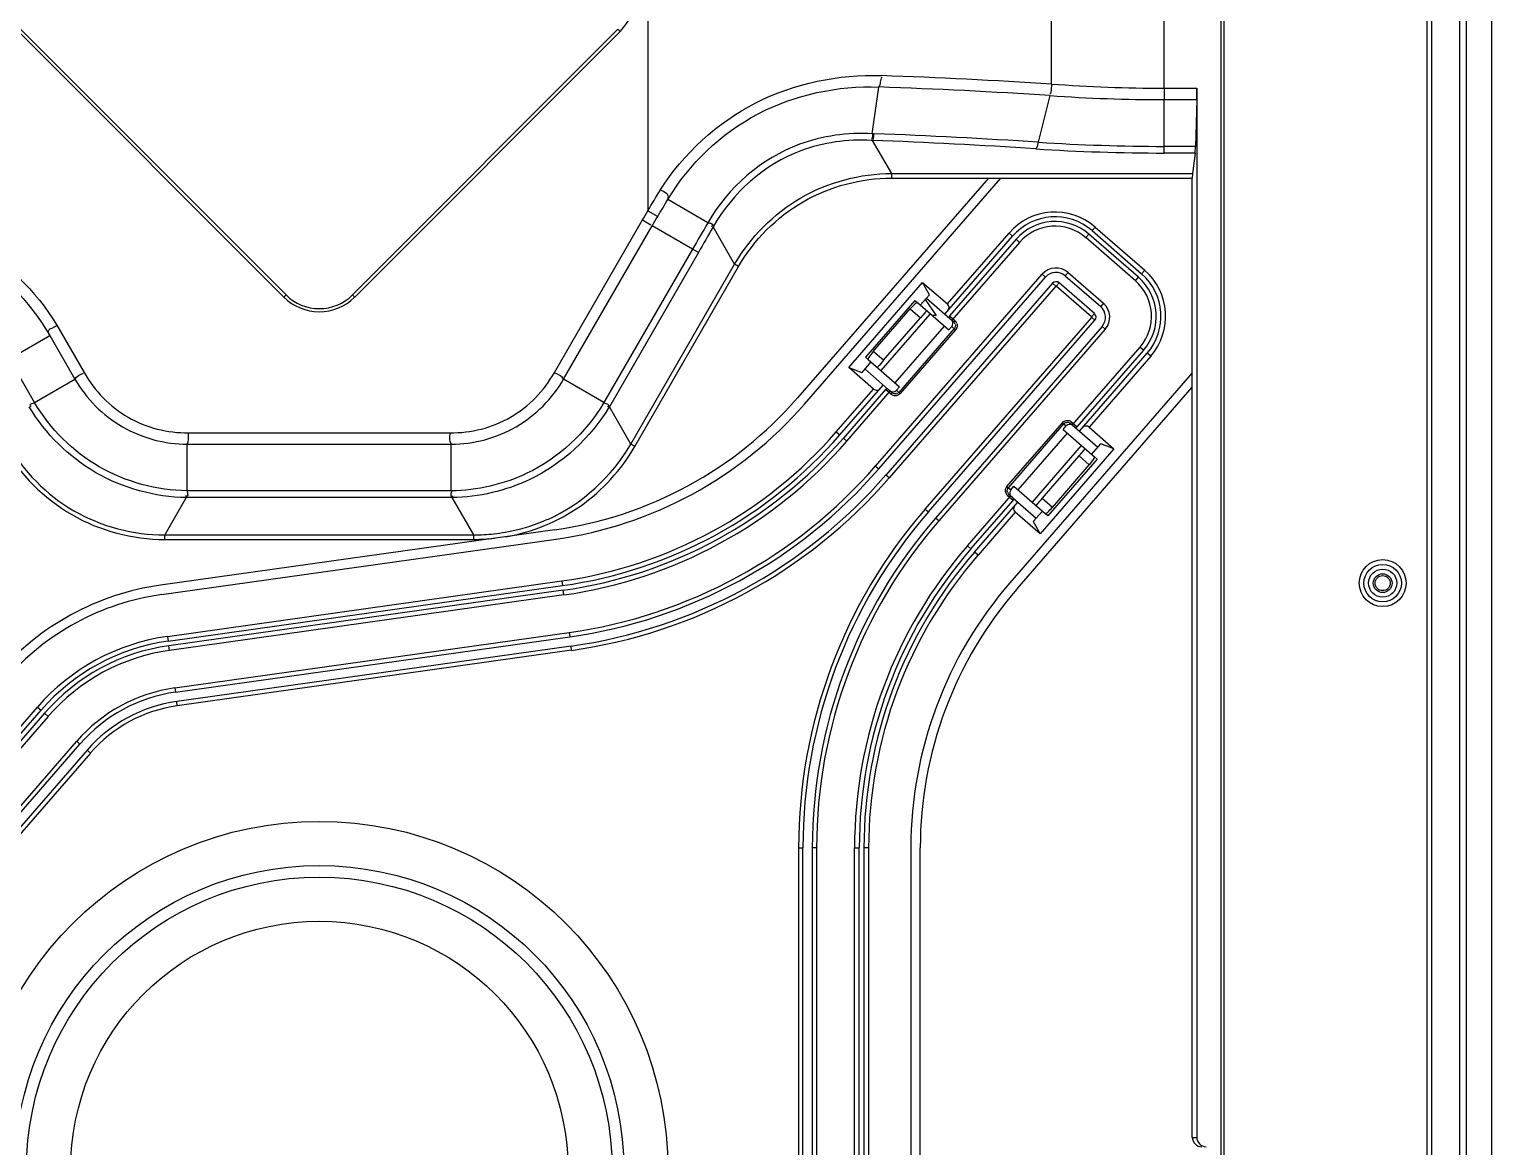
# Model space of a CAD drawing. Header units: millimetres. Extents: x -1070 to 42146, y 1440 to 12921.
# Drawn here: x 31020 to 31175.8, y 7455.9 to 7574.9 of the extents above; entities that cross this region are included whole.
import ezdxf

# ---------------------------------------------------------------- set-up
doc = ezdxf.new("R2010")
doc.units = ezdxf.units.MM
for name, color, linetype in [('30303M0020012R002实线CONTINUOUS', 7, 'Continuous'), ('DW-PLUS-PCB实线CONTINUOUS', 7, 'Continuous'), ('DW-PLUS-XIANGTI实线CONTINUOUS', 7, 'Continuous'), ('MOUZU_COVER实线CONTINUOUS', 7, 'Continuous')]:
    doc.layers.add(name, color=color, linetype=linetype)

# ---------------------------------------------------------------- blocks, each defined once
blk = doc.blocks.new('HJRTY45UYJDFGD')
at = {"layer": '30303M0020012R002实线CONTINUOUS', "color": 251}
for radius in [2, 1.5, 1, 0.8]:
    blk.add_circle((238.28, 687.4), radius, dxfattribs=at)
at = {"layer": 'DW-PLUS-PCB实线CONTINUOUS', "color": 251}
for p, q in [((189.54, 717.59), (190.7, 715.9)), ((190.7, 715.9), (190.27, 715.9))]:
    blk.add_line(p, q, dxfattribs=at)
at = {"layer": 'DW-PLUS-XIANGTI实线CONTINUOUS', "color": 251}
for p, q in [((249.9, 0.8), (249.9, 999)), ((221.03, 876.85), (221.03, 122.95)), ((221.37, 876.49), (221.37, 123.31)), ((243.03, 126.71), (243.03, 873.09)), ((243.52, 126.74), (243.52, 873.06)), ((246.49, 126.74), (246.49, 873.06)), ((247.19, 873.02), (247.19, 126.78)), ((160, 772.75), (160, 727.05)), ((203, 740.53), (203, 759.27)), ((215, 740.08), (215, 759.72)), ((121.46, 718.08), (93.18, 746.36)), ((156.82, 746.36), (128.54, 718.08)), ((157.05, 746.13), (156.82, 746.36)), ((121.23, 717.85), (92.95, 746.13)), ((157.05, 746.13), (128.77, 717.85)), ((183.91, 735.25), (184.62, 740.21)), ((215, 740.08), (215, 738.87)), ((215, 740.08), (218.48, 740.08)), ((218.48, 740.08), (218.48, 628.4)), ((201.63, 734.34), (202.86, 739.31)), ((215, 733.19), (215, 738.87)), ((215, 738.87), (218.47, 738.87)), ((218.47, 738.87), (218.33, 733.9)), ((183.94, 734.53), (183.8, 734.54)), ((185.98, 731.01), (183.94, 734.53)), ((218.33, 733.9), (215, 733.9)), ((218.3, 733.19), (215, 733.19)), ((218.3, 733.19), (218.01, 731.01)), ((185.98, 730.52), (185.98, 731.01)), ((185.98, 731.01), (218.01, 731.01)), ((196.28, 730.52), (175.93, 707.11)), ((176.68, 706.46), (197.6, 730.52)), ((185.98, 730.52), (218, 730.52)), ((218, 628.4), (218, 730.52)), ((166.39, 725.76), (162.14, 728.25)), ((150.04, 709.82), (159.42, 726.06)), ((159.42, 726.06), (160.33, 725.53)), ((160, 727.05), (161.05, 726.42)), ((151.03, 709.1), (160.47, 725.45)), ((164.77, 722.97), (160.47, 725.45)), ((169.25, 721.35), (166.95, 725.32)), ((191.92, 717.12), (198.48, 724.67)), ((198.48, 724.67), (198.85, 724.34)), ((207.65, 725.31), (207.32, 724.93)), ((207.32, 724.93), (212.6, 720.34)), ((207.65, 725.31), (212.93, 720.72)), ((164.77, 722.97), (155.33, 706.62)), ((165.39, 722.61), (164.77, 722.97)), ((191.64, 716.04), (198.85, 724.34)), ((165.39, 722.61), (155.9, 706.17)), ((158.19, 702.2), (169.25, 721.35)), ((169.67, 721.11), (169.25, 721.35)), ((158.61, 701.96), (169.67, 721.11)), ((212.93, 720.72), (212.6, 720.34)), ((181.4, 710.36), (189.27, 719.42)), ((189.27, 719.42), (191.92, 717.12)), ((190, 718.11), (189.27, 719.42)), ((121.23, 717.85), (121.46, 718.08)), ((128.77, 717.85), (128.54, 718.08)), ((190, 718.11), (189.02, 716.99)), ((189.67, 717.74), (192.17, 715.58)), ((91.99, 711.27), (96.29, 713.75)), ((96.29, 713.75), (98.97, 709.1)), ((97.05, 714.86), (99.96, 709.82)), ((94.67, 706.62), (91.99, 711.27)), ((183.77, 710.95), (182.79, 709.83)), ((205.98, 703.57), (213.19, 711.87)), ((213.57, 711.55), (207.01, 704)), ((213.57, 711.55), (213.19, 711.87)), ((94.67, 706.62), (98.97, 709.1)), ((155.33, 706.62), (151.03, 709.1)), ((181.4, 710.36), (182.79, 709.83)), ((184.04, 708.06), (181.4, 710.36)), ((183.11, 710.2), (185.6, 708.03)), ((218, 709.78), (198.57, 687.43)), ((180.08, 703.51), (184.04, 708.06)), ((180.46, 703.18), (185.08, 708.49)), ((199.33, 686.78), (218, 708.26)), ((158.19, 702.2), (155.9, 706.17)), ((111.07, 703.41), (138.93, 703.41)), ((180.08, 703.51), (180.46, 703.18)), ((205.45, 704.03), (207.94, 701.87)), ((207.01, 704), (209.65, 701.7)), ((110.94, 697.23), (110.94, 702.19)), ((110.94, 702.19), (139.06, 702.19)), ((139.06, 697.23), (139.06, 702.19)), ((158.61, 701.96), (158.19, 702.2)), ((209.65, 701.7), (201.78, 692.65)), ((207.28, 701.11), (208.26, 702.24)), ((209.65, 701.7), (208.26, 702.24)), ((110.83, 696.51), (108.54, 692.54)), ((139.17, 696.51), (110.83, 696.51)), ((139.06, 697.23), (110.94, 697.23)), ((141.46, 692.54), (139.17, 696.51)), ((198.89, 696.48), (201.38, 694.32)), ((194.8, 690.71), (199.42, 696.03)), ((199.14, 694.94), (195.18, 690.38)), ((201.78, 692.65), (199.14, 694.94)), ((201.06, 693.95), (202.03, 695.07)), ((201.06, 693.95), (201.78, 692.65)), ((150.08, 693.08), (108.07, 687.17)), ((108.21, 686.18), (150.22, 692.09)), ((108.54, 692.05), (108.54, 692.54)), ((108.54, 692.54), (141.46, 692.54)), ((108.54, 692.05), (141.46, 692.05)), ((141.46, 692.05), (141.46, 692.54)), ((195.18, 690.38), (194.8, 690.71)), ((108.84, 681.73), (150.84, 687.63)), ((108.91, 681.23), (150.91, 687.14)), ((150.84, 687.63), (150.91, 687.14)), ((108.84, 681.73), (108.91, 681.23)), ((72, 647.76), (94.99, 674.21)), ((72.37, 647.43), (95.36, 673.88)), ((94.99, 674.21), (95.36, 673.88)), ((183.52, 659.22), (183.02, 659.22)), ((183.02, 659.22), (183.02, 616.8)), ((183.52, 659.22), (183.52, 616.8)), ((188.02, 659.22), (188.02, 616.8)), ((189.02, 616.8), (189.02, 659.22)), ((218, 628.4), (218.48, 628.4))]:
    blk.add_line(p, q, dxfattribs=at)
blk.add_lwpolyline([(184.12, 735.25), (184, 735.25), (183.91, 735.26)], dxfattribs=at)
blk.add_circle((238.28, 687.4), 2.5, dxfattribs=at)
for centre, radius, start, end in [((153.28, 749.9), 5.33, 315, 45), ((161.22, 87.79), 652.85, 86.34301, 87.94591), ((161.29, 82.08), 659.77, 86.37593, 87.94902), ((214.92, 899.38), 159.29, 265.7069, 270.0285), ((214.92, 904.2), 165.33, 265.8183, 270.0283), ((161.09, 125.78), 609.18, 86.21335, 87.85064), ((161.1, 119.16), 616.51, 86.23106, 87.86074), ((214.91, 933.86), 199.96, 266.1916, 270.0258), ((214.91, 940.6), 207.41, 266.2452, 270.0254), ((203.38, 720.4), 6.5, 49, 139), ((203.38, 720.4), 6, 49, 139), ((208.66, 715.81), 6, 319, 49), ((208.66, 715.81), 6.5, 319, 49), ((125, 721.62), 5.33, 225, 315), ((125, 721.62), 5, 225, 315), ((144.23, 734.67), 42, 278, 319), ((144.23, 734.67), 43, 278, 319), ((144.23, 734.67), 47.5, 278, 319), ((144.23, 734.67), 48, 278, 319), ((141.54, 711.77), 19.22, 281.8756, 293.8956), ((141.48, 712.19), 19.65, 269.9528, 276.2366), ((141.45, 712.28), 20.22, 270.0211, 276.2659), ((141.49, 712.04), 19.5, 276.2372, 279.8243), ((141.53, 711.84), 19.3, 279.8265, 281.8683), ((231.02, 659.22), 48, 139, 180), ((231.02, 659.22), 47.5, 139, 180), ((111.97, 659.45), 28, 98, 139), ((231.02, 659.22), 43, 139, 180), ((111.97, 659.45), 27, 98, 139), ((231.02, 659.22), 42, 139, 180), ((111.97, 659.45), 22.5, 98, 139), ((111.97, 659.45), 22, 98, 139)]:
    blk.add_arc(centre, radius, start, end, dxfattribs=at)
for centre, major_axis, ratio, start_param, end_param in [((218.41, 740.08), (0, 2), 0.034921, -2.225295, -1.570796), ((218.28, 735.12), (0, 2), 0.034921, -2.879793, -2.225295), ((218.02, 730.52), (0, 0.5), 0.034921, 0.261799, 1.570796), ((191.59, 716.74), (0.328, 0.377), 1, 4.712389, 6.283185), ((184.37, 708.44), (0.328, 0.377), 1, -3.141593, -1.570796), ((206.68, 703.62), (0.328, 0.377), 1, 0, 1.570796), ((199.47, 695.32), (0.377, -0.328), 1, 3.141593, 4.167726), ((199.47, 695.32), (0.328, 0.377), 1, -3.686256, -3.141593), ((219, 628.4), (1, 0), 0.999391, -3.141593, -1.570796), ((219.48, 628.4), (1, 0), 0.999391, 3.141593, 4.712389)]:
    blk.add_ellipse(centre, major_axis=major_axis, ratio=ratio, start_param=start_param, end_param=end_param, dxfattribs=at)
for points, knots in [([(161.33, 729.25), (163.78, 733.13), (170.91, 739.68), (180.34, 741.59), (184.9, 741.43)], [0, 0, 0, 0, 0.500955, 1, 1, 1, 1]), ([(162.14, 728.25), (164.4, 732.04), (171.15, 738.49), (180.23, 740.38), (184.62, 740.21)], [0, 0, 0, 0, 0.501067, 1, 1, 1, 1]), ([(203, 740.53), (202.99, 740.24), (202.98, 739.88), (202.89, 739.52), (202.85, 739.47)], [0, 0, 0, 0, 0.816995, 1, 1, 1, 1]), ([(183.89, 735.26), (183.92, 735.18), (183.96, 735.06), (183.85, 734.6), (183.82, 734.71)], [0, 0, 0, 0, 0.416307, 1, 1, 1, 1]), ([(183.94, 734.53), (183.96, 734.56), (184.07, 734.79), (184.08, 735.05), (184.09, 735.27)], [0, 0, 0, 0, 0.13296, 1, 1, 1, 1]), ([(201.33, 733.63), (201.35, 733.66), (201.53, 733.86), (201.57, 734.14), (201.59, 734.36)], [0, 0, 0, 0, 0.149042, 1, 1, 1, 1]), ([(169.25, 721.35), (170.92, 724.23), (175.85, 729.23), (182.64, 731), (185.98, 731.01)], [0, 0, 0, 0, 0.5, 1, 1, 1, 1]), ([(162.14, 728.25), (162.17, 728.37), (162.24, 728.62), (161.89, 729.02), (161.54, 729.12), (161.33, 729.25)], [0, 0, 0, 0, 0.261086, 0.482552, 1, 1, 1, 1]), ([(169.67, 721.11), (171.29, 723.92), (176.1, 728.8), (182.73, 730.52), (185.98, 730.52)], [0, 0, 0, 0, 0.5, 1, 1, 1, 1]), ([(74.79, 726.17), (79.08, 726.17), (87.82, 723.9), (94.15, 717.47), (96.29, 713.75)], [0, 0, 0, 0, 0.500076, 1, 1, 1, 1]), ([(75.38, 727.38), (79.68, 727.26), (88.39, 724.88), (94.8, 718.53), (97.05, 714.86)], [0, 0, 0, 0, 0.500067, 1, 1, 1, 1]), ([(166.38, 725.75), (166.53, 725.74), (166.75, 725.76), (166.95, 725.51), (166.83, 725.4), (166.77, 725.35)], [0, 0, 0, 0, 0.553164, 0.726292, 1, 1, 1, 1]), ([(96.29, 713.75), (96.22, 713.89), (96.07, 714.14), (96.31, 714.53), (96.72, 714.6), (96.94, 714.79), (97.05, 714.86)], [0, 0, 0, 0, 0.274087, 0.481814, 0.743422, 1, 1, 1, 1]), ([(98.97, 709.1), (100.17, 707.04), (103.7, 703.47), (108.55, 702.2), (110.94, 702.19)], [0, 0, 0, 0, 0.50018, 1, 1, 1, 1]), ([(99.96, 709.82), (101.04, 707.88), (104.3, 704.51), (108.85, 703.37), (111.07, 703.41)], [0, 0, 0, 0, 0.500194, 1, 1, 1, 1]), ([(138.93, 703.41), (141.15, 703.37), (145.7, 704.51), (148.96, 707.88), (150.04, 709.82)], [0, 0, 0, 0, 0.500169, 1, 1, 1, 1]), ([(139.06, 702.19), (141.45, 702.2), (146.3, 703.47), (149.83, 707.04), (151.03, 709.1)], [0, 0, 0, 0, 0.500157, 1, 1, 1, 1]), ([(94.68, 706.61), (94.56, 706.53), (94.37, 706.53), (94.13, 706.34), (94.23, 706.23), (94.28, 706.18)], [0, 0, 0, 0, 0.570218, 0.739907, 1, 1, 1, 1]), ([(155.32, 706.61), (155.44, 706.53), (155.63, 706.53), (155.87, 706.34), (155.77, 706.23), (155.72, 706.18)], [0, 0, 0, 0, 0.570435, 0.740349, 1, 1, 1, 1]), ([(91.39, 701.96), (93.1, 699), (98.15, 693.86), (105.12, 692.06), (108.54, 692.05)], [0, 0, 0, 0, 0.499999, 1, 1, 1, 1]), ([(91.81, 702.2), (93.47, 699.31), (98.4, 694.29), (105.2, 692.53), (108.54, 692.54)], [0, 0, 0, 0, 0.499998, 1, 1, 1, 1]), ([(144.87, 692.34), (147.69, 692.83), (153.19, 695.07), (157.18, 699.47), (158.61, 701.96)], [0, 0, 0, 0, 0.499967, 1, 1, 1, 1]), ([(110.92, 697.23), (110.92, 697.08), (111.01, 696.92), (110.97, 696.62), (110.82, 696.65), (110.75, 696.67)], [0, 0, 0, 0, 0.570914, 0.740935, 1, 1, 1, 1]), ([(139.08, 697.23), (139.08, 697.08), (138.99, 696.92), (139.03, 696.62), (139.18, 696.65), (139.25, 696.67)], [0, 0, 0, 0, 0.570351, 0.740071, 1, 1, 1, 1])]:
    blk.add_open_spline(points, degree=3, knots=knots, dxfattribs=at)
for points in [[(184.62, 740.21), (184.85, 740.51), (184.74, 740.98), (184.95, 741.29)], [(183.91, 735.25), (181.3, 735.4), (178.61, 735.02), (176.15, 734.12)], [(176.15, 734.12), (172.13, 732.64), (168.51, 729.49), (166.39, 725.77)], [(183.8, 734.54), (181.28, 734.68), (178.67, 734.31), (176.31, 733.43)], [(176.31, 733.43), (172.44, 731.99), (168.97, 728.92), (166.95, 725.32)], [(160, 727.05), (160.44, 727.78), (160.88, 728.52), (161.33, 729.25)], [(161.05, 726.42), (161.41, 727.03), (161.77, 727.64), (162.14, 728.25)], [(159.42, 726.06), (159.61, 726.39), (159.81, 726.72), (160, 727.05)], [(160.47, 725.45), (160.66, 725.77), (160.85, 726.1), (161.05, 726.42)], [(166.39, 725.76), (165.85, 724.83), (165.31, 723.9), (164.77, 722.97)], [(166.95, 725.32), (166.43, 724.42), (165.91, 723.51), (165.39, 722.61)], [(98.97, 709.1), (99.14, 709.43), (99.55, 709.58), (99.87, 709.77)], [(151.03, 709.1), (150.86, 709.43), (150.45, 709.58), (150.13, 709.77)], [(101.21, 699.16), (98.33, 700.82), (95.81, 703.31), (94.11, 706.17)], [(101.57, 699.78), (98.77, 701.4), (96.32, 703.83), (94.67, 706.62)], [(155.33, 706.62), (153.44, 703.42), (150.47, 700.69), (147.12, 699.09)], [(155.89, 706.17), (153.94, 702.89), (150.88, 700.09), (147.44, 698.44)], [(110.93, 702.19), (111.14, 702.51), (111.07, 702.93), (111.07, 703.31)], [(139.07, 702.19), (138.86, 702.5), (138.93, 702.93), (138.93, 703.3)], [(149.33, 694.19), (152.97, 695.8), (156.2, 698.75), (158.19, 702.2)], [(110.94, 697.23), (107.7, 697.26), (104.37, 698.17), (101.57, 699.78)], [(110.84, 696.51), (107.51, 696.56), (104.09, 697.49), (101.21, 699.16)], [(147.12, 699.09), (144.63, 697.91), (141.82, 697.26), (139.06, 697.23)], [(147.44, 698.44), (144.88, 697.22), (142, 696.55), (139.16, 696.51)]]:
    blk.add_open_spline(points, degree=3, dxfattribs=at)
at = {"layer": 'MOUZU_COVER实线CONTINUOUS', "color": 251}
for p, q in [((206.66, 724.18), (206.99, 724.55)), ((212.27, 719.96), (206.99, 724.55)), ((199.23, 724.01), (192.15, 715.86)), ((199.61, 723.68), (192.39, 715.38)), ((199.61, 723.68), (199.23, 724.01)), ((211.95, 719.58), (206.66, 724.18)), ((184.26, 699.87), (202, 720.28)), ((184.61, 699.57), (202.35, 719.98)), ((202, 720.28), (202.35, 719.98)), ((204.77, 720.47), (204.46, 720.12)), ((204.46, 720.12), (208.24, 716.84)), ((204.77, 720.47), (208.54, 717.19)), ((211.95, 719.58), (212.27, 719.96)), ((203.1, 719.32), (185.36, 698.91)), ((203.45, 719.02), (185.71, 698.61)), ((203.45, 719.02), (203.1, 719.32)), ((203.51, 719.02), (203.81, 719.37)), ((207.28, 715.74), (203.51, 719.02)), ((207.58, 716.09), (203.81, 719.37)), ((188.43, 717.5), (183.18, 711.46)), ((188.43, 717.5), (188.71, 717.26)), ((188.71, 717.26), (192.05, 714.35)), ((208.54, 717.19), (208.24, 716.84)), ((184.02, 712.06), (187.95, 716.59)), ((184.84, 710.02), (190.09, 716.05)), ((185.1, 711.12), (189.03, 715.65)), ((187.95, 716.59), (189.03, 715.65)), ((189.55, 695.28), (207.29, 715.68)), ((189.89, 694.98), (207.63, 715.38)), ((192.15, 715.86), (192.72, 715.36)), ((192.17, 715.58), (192.59, 715.21)), ((192.72, 715.36), (192.59, 715.21)), ((207.28, 715.74), (207.58, 716.09)), ((207.29, 715.68), (207.63, 715.38)), ((186.35, 708.71), (191.6, 714.75)), ((192.64, 714.5), (186.74, 707.71)), ((192.79, 714.37), (186.89, 707.58)), ((208.39, 714.73), (190.65, 694.32)), ((208.73, 714.43), (190.99, 694.02)), ((192.05, 714.35), (192.38, 714.73)), ((192.79, 714.37), (192.38, 714.73)), ((208.73, 714.43), (208.39, 714.73)), ((185.1, 711.12), (184.02, 712.06)), ((205.22, 704.23), (212.44, 712.53)), ((205.73, 704.05), (212.82, 712.2)), ((212.44, 712.53), (212.82, 712.2)), ((183.51, 711.18), (183.18, 711.46)), ((183.46, 711.22), (186.8, 708.31)), ((185.32, 708.01), (180.84, 702.85)), ((181.21, 702.52), (185.83, 707.83)), ((185.9, 707.51), (185.32, 708.01)), ((186.03, 707.66), (185.6, 708.03)), ((185.9, 707.51), (186.03, 707.66)), ((186.48, 707.94), (186.8, 708.31)), ((186.48, 707.94), (186.89, 707.58)), ((198.26, 697.69), (204.16, 704.48)), ((198.41, 697.56), (204.31, 704.35)), ((204.16, 704.48), (204.58, 704.13)), ((205.16, 704.55), (205.03, 704.4)), ((205.03, 704.4), (205.45, 704.03)), ((205.16, 704.55), (205.73, 704.05)), ((181.21, 702.52), (180.84, 702.85)), ((199.46, 697.32), (204.7, 703.35)), ((204.25, 703.75), (204.58, 704.13)), ((204.25, 703.75), (207.59, 700.84)), ((200.96, 696.01), (206.21, 702.05)), ((184.26, 699.87), (184.61, 699.57)), ((202.02, 696.41), (205.96, 700.94)), ((207.87, 700.6), (202.62, 694.56)), ((203.1, 695.47), (207.03, 700)), ((205.96, 700.94), (207.03, 700)), ((207.54, 700.89), (207.87, 700.6)), ((185.71, 698.61), (185.36, 698.91)), ((194.04, 691.37), (198.66, 696.68)), ((198.26, 697.69), (198.67, 697.33)), ((198.33, 696.7), (198.46, 696.85)), ((198.91, 696.2), (198.33, 696.7)), ((198.89, 696.48), (198.46, 696.85)), ((198.67, 697.33), (199, 697.71)), ((199, 697.71), (202.34, 694.81)), ((203.1, 695.47), (202.02, 696.41)), ((189.55, 695.28), (189.89, 694.98)), ((194.42, 691.04), (198.91, 696.2)), ((190.99, 694.02), (190.65, 694.32)), ((202.62, 694.56), (202.34, 694.81)), ((194.04, 691.37), (194.42, 691.04)), ((150.98, 686.64), (108.98, 680.74)), ((151.05, 686.15), (109.04, 680.24)), ((151.05, 686.15), (150.98, 686.64)), ((109.61, 676.24), (151.61, 682.14)), ((109.67, 675.79), (151.68, 681.69)), ((151.61, 682.14), (151.68, 681.69)), ((109.04, 680.24), (108.98, 680.74)), ((151.82, 680.7), (109.81, 674.8)), ((151.88, 680.25), (109.87, 674.34)), ((151.88, 680.25), (151.82, 680.7)), ((109.61, 676.24), (109.67, 675.79)), ((109.87, 674.34), (109.81, 674.8)), ((95.74, 673.55), (72.75, 647.1)), ((96.12, 673.22), (73.13, 646.77)), ((96.12, 673.22), (95.74, 673.55)), ((76.18, 644.12), (99.17, 670.57)), ((76.52, 643.82), (99.51, 670.27)), ((99.17, 670.57), (99.51, 670.27)), ((100.27, 669.62), (77.28, 643.17)), ((100.62, 669.31), (77.62, 642.87)), ((100.62, 669.31), (100.27, 669.62)), ((176.07, 659.22), (176.52, 659.22)), ((176.07, 616.8), (176.07, 659.22)), ((176.52, 616.8), (176.52, 659.22)), ((177.98, 659.22), (177.52, 659.22)), ((177.52, 659.22), (177.52, 616.8)), ((177.98, 659.22), (177.98, 616.8)), ((182.02, 659.22), (182.52, 659.22)), ((182.02, 616.8), (182.02, 659.22)), ((182.52, 616.8), (182.52, 659.22))]:
    blk.add_line(p, q, dxfattribs=at)
for radius in [37.14, 32.44, 31.2, 26.5]:
    blk.add_circle((125, 624.9), radius, dxfattribs=at)
for centre, radius, start, end in [((203.38, 720.4), 5.5, 49, 139), ((203.38, 720.4), 5, 49, 139), ((203.48, 718.99), 1.96, 49, 139), ((203.48, 718.99), 1.5, 49, 139), ((208.66, 715.81), 5.5, 319, 49), ((203.48, 718.99), 0.5, 49, 139), ((203.48, 718.99), 0.0417, 49, 139), ((208.66, 715.81), 5, 319, 49), ((207.25, 715.71), 1.5, 319, 49), ((207.25, 715.71), 1.96, 319, 49), ((192.3, 715.73), 0.2, 139, 229), ((192.25, 714.82), 0.516, 33.6262, 48.9618), ((192.25, 714.82), 0.512, 16.332, 33.558), ((192.25, 714.82), 0.714, 33.5508, 48.9565), ((192.25, 714.83), 0.711, 16.2174, 33.4769), ((207.25, 715.71), 0.0417, 319, 49), ((207.25, 715.71), 0.5, 319, 49), ((185.47, 707.88), 0.2, 49, 139), ((186.36, 708.05), 0.706, 229.0087, 231.1943), ((204.69, 704.02), 0.706, 49.0087, 51.1943), ((144.23, 734.67), 48.5, 278, 319), ((205.58, 704.18), 0.2, 229, 319), ((144.23, 734.67), 49, 278, 319), ((144.23, 734.67), 53.04, 278, 319), ((144.23, 734.67), 53.5, 278, 319), ((144.23, 734.67), 54.5, 278, 319), ((144.23, 734.67), 54.96, 278, 319), ((198.8, 697.24), 0.711, 196.2174, 213.4769), ((198.8, 697.24), 0.714, 213.5508, 228.9565), ((198.8, 697.24), 0.512, 196.332, 213.558), ((198.8, 697.24), 0.516, 213.6262, 228.9618), ((198.76, 696.33), 0.2, 319, 49), ((231.02, 659.22), 54.96, 139, 180), ((231.02, 659.22), 54.5, 139, 180), ((231.02, 659.22), 53.5, 139, 180), ((231.02, 659.22), 53.04, 139, 180), ((231.02, 659.22), 49, 139, 180), ((231.02, 659.22), 48.5, 139, 180), ((111.97, 659.45), 21.5, 98, 139), ((111.97, 659.45), 21, 98, 139), ((111.97, 659.45), 16.96, 98, 139), ((111.97, 659.45), 16.5, 98, 139), ((111.97, 659.45), 15.5, 98, 139), ((111.97, 659.45), 15.04, 98, 139)]:
    blk.add_arc(centre, radius, start, end, dxfattribs=at)
for centre, major_axis, ratio, start_param, end_param in [((188.05, 716.5), (0.656, 0.755), 0.131652, 0, 1.570796), ((189.06, 715.63), (0.656, 0.755), 0.034921, 0, 1.570796), ((192, 715.06), (-0.38, 0.33), 0.992546, 4.549363, 4.712389), ((192, 715.06), (-0.38, 0.33), 0.992546, 9.424778, 10.601391), ((184.12, 711.97), (0.656, 0.755), 0.131652, 1.570796, 3.141593), ((185.12, 711.1), (0.656, 0.755), 0.034921, -4.712389, -3.141593), ((186.1, 708.27), (0.38, -0.33), 0.992546, 4.712389, 6.283185), ((204.96, 703.8), (-0.38, 0.33), 0.992546, 4.712389, 6.283185), ((205.93, 700.96), (0.656, 0.755), 0.034921, -1.570796, 0), ((206.94, 700.09), (0.656, 0.755), 0.131652, -1.570796, 0), ((199.05, 697), (0.38, -0.33), 0.992546, 3.141593, 4.318206), ((199.05, 697), (0.38, -0.33), 0.992546, -1.733823, -1.570796), ((201.99, 696.43), (0.656, 0.755), 0.034921, -3.141593, -1.570796), ((203, 695.56), (0.656, 0.755), 0.131652, -3.141593, -1.570796)]:
    blk.add_ellipse(centre, major_axis=major_axis, ratio=ratio, start_param=start_param, end_param=end_param, dxfattribs=at)
for points in [[(192.76, 714.8), (192.76, 714.69), (192.71, 714.58), (192.64, 714.5)], [(192.74, 714.97), (192.76, 714.91), (192.77, 714.86), (192.76, 714.8)], [(192.96, 714.79), (192.95, 714.64), (192.89, 714.48), (192.79, 714.37)], [(192.94, 715.02), (192.96, 714.95), (192.97, 714.87), (192.96, 714.79)], [(186.26, 707.35), (186.14, 707.36), (186.01, 707.42), (185.92, 707.5)], [(186.29, 707.54), (186.2, 707.56), (186.1, 707.6), (186.03, 707.66)], [(186.5, 707.35), (186.42, 707.34), (186.34, 707.33), (186.26, 707.35)], [(186.46, 707.55), (186.41, 707.54), (186.35, 707.53), (186.29, 707.54)], [(186.74, 707.71), (186.67, 707.63), (186.57, 707.57), (186.46, 707.55)], [(186.89, 707.58), (186.79, 707.47), (186.65, 707.38), (186.5, 707.35)], [(204.16, 704.48), (204.26, 704.6), (204.41, 704.68), (204.55, 704.71)], [(204.31, 704.35), (204.38, 704.43), (204.49, 704.49), (204.59, 704.51)], [(204.55, 704.71), (204.63, 704.73), (204.71, 704.73), (204.79, 704.72)], [(204.59, 704.51), (204.65, 704.53), (204.71, 704.53), (204.76, 704.52)], [(204.76, 704.52), (204.86, 704.51), (204.95, 704.46), (205.03, 704.4)], [(204.79, 704.72), (204.91, 704.7), (205.04, 704.65), (205.14, 704.57)], [(198.09, 697.27), (198.1, 697.42), (198.16, 697.58), (198.26, 697.69)], [(198.12, 697.04), (198.1, 697.11), (198.09, 697.2), (198.09, 697.27)], [(198.29, 697.26), (198.3, 697.37), (198.34, 697.48), (198.41, 697.56)], [(198.31, 697.09), (198.29, 697.15), (198.29, 697.21), (198.29, 697.26)]]:
    blk.add_open_spline(points, degree=3, dxfattribs=at)
blk = doc.blocks.new('*U380')
blk.add_blockref('HJRTY45UYJDFGD', (-1500, -503.15))
blk = doc.blocks.new('*U381')
at = {"color": 0, "linetype": 'ByBlock', "lineweight": -2, "transparency": 16777216}
blk.add_blockref('*U380', (0, 0), dxfattribs=at)

msp = doc.modelspace()

# ---------------------------------------------------------------- block references
at = {"lineweight": -3}
msp.add_blockref('*U381', (32425.863, 7331.698), dxfattribs=at)

doc.saveas('drawing.dxf')
